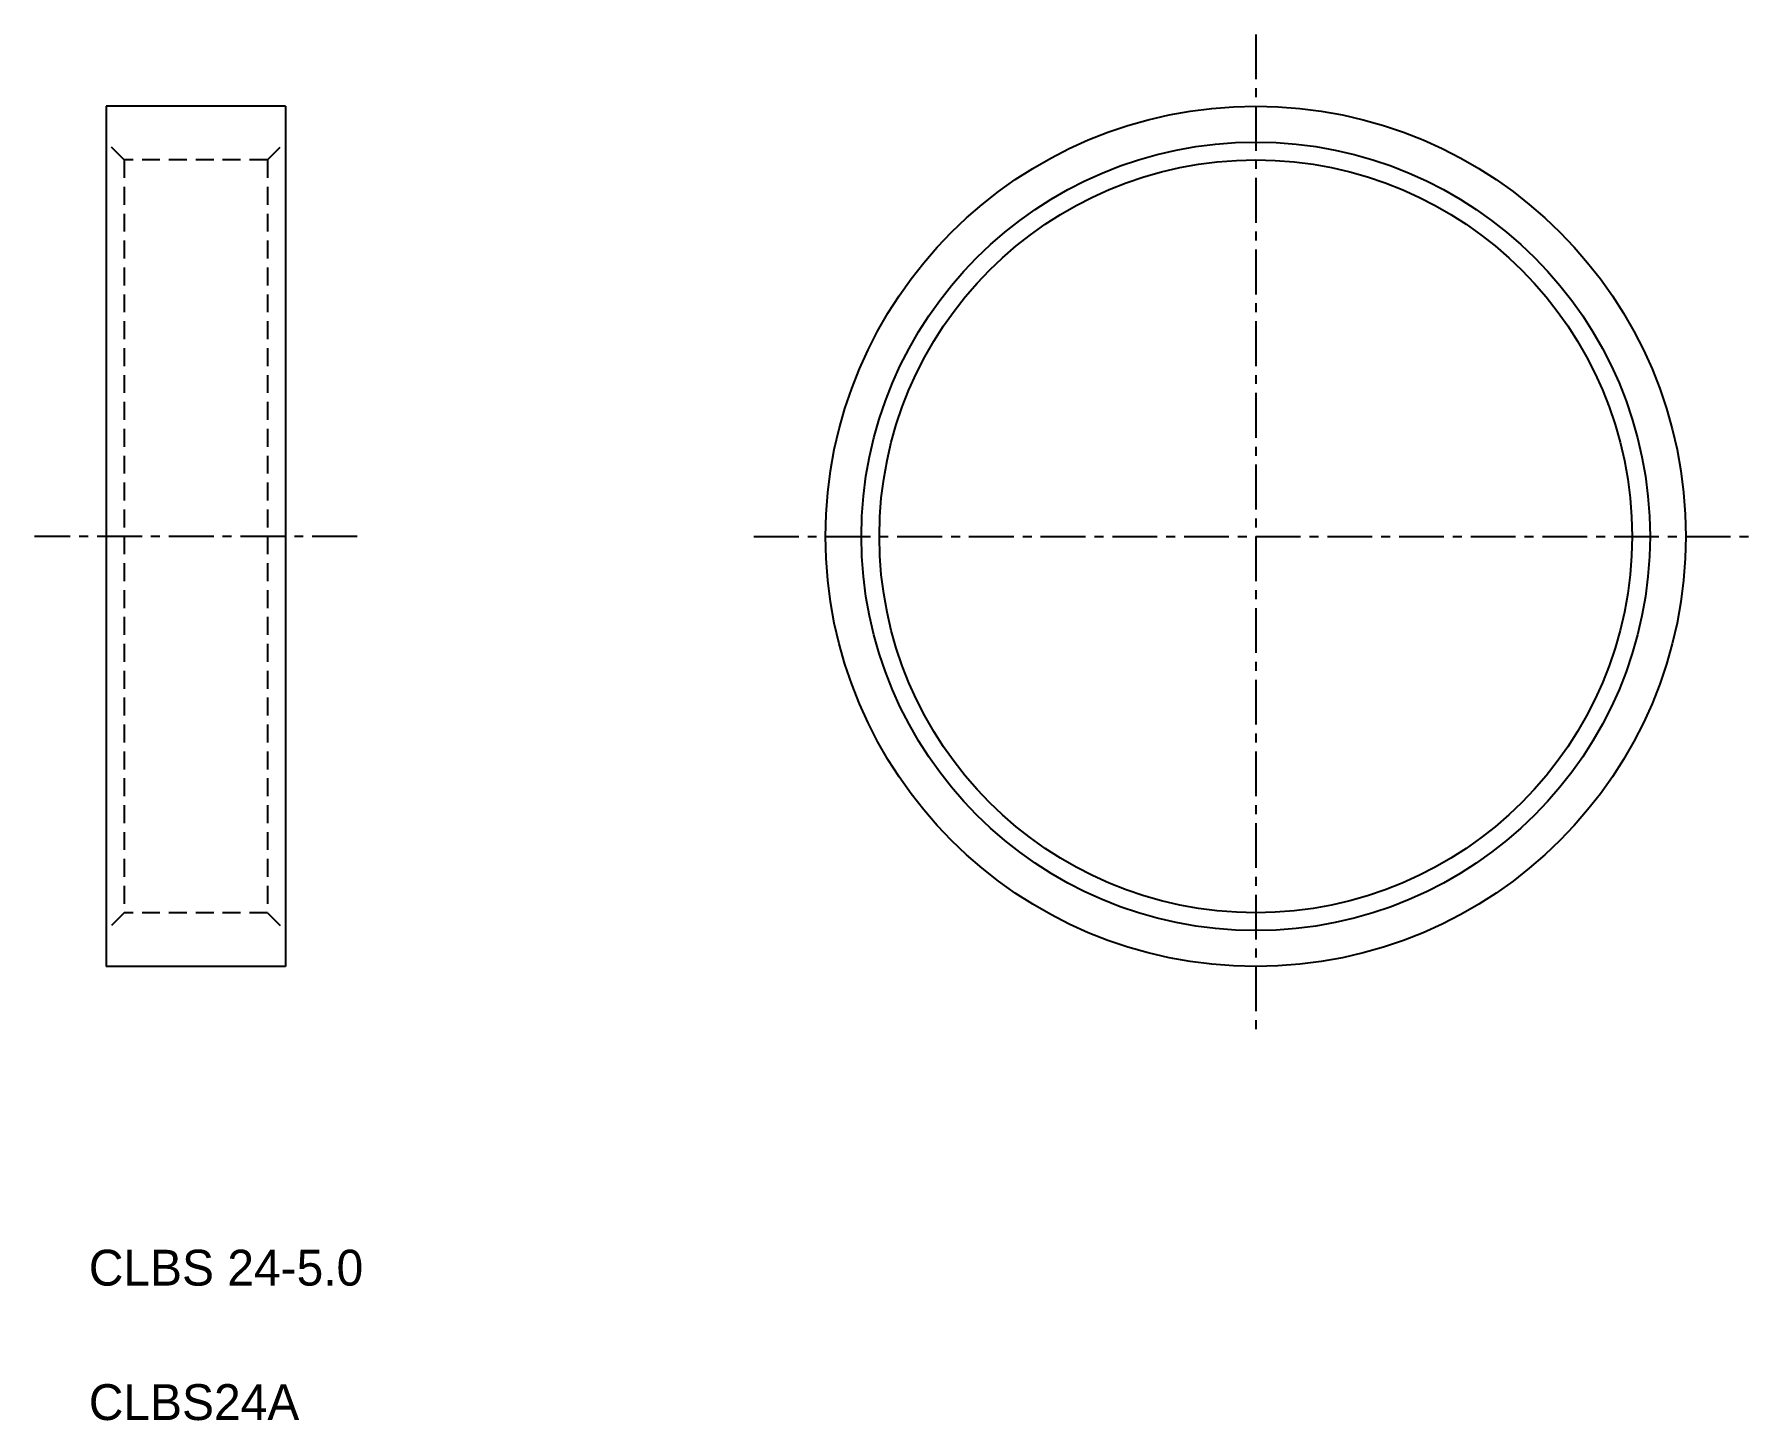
# Model space of a CAD drawing. Extents: x 171.6 to 219.7, y 72.2 to 110.9.
import ezdxf

# ---------------------------------------------------------------- set-up
doc = ezdxf.new("R2010")
doc.units = 0
doc.linetypes.add('CENTER', pattern=[2, 1.25, -0.25, 0.25, -0.25])
doc.linetypes.add('DASHED', pattern=[0.75, 0.5, -0.25])
doc.layers.get('0').update_dxf_attribs({"linetype": 'CONTINUOUS'})
doc.layers.add('CENTER', color=1, linetype='CENTER')

msp = doc.modelspace()

# ---------------------------------------------------------------- linework, layer by layer
at = {"color": 7, "linetype": 'CONTINUOUS'}
for p, q in [((173.631, 108.852), (173.631, 84.852)), ((178.631, 108.852), (173.631, 108.852)), ((176.131, 108.852), (176.131, 108.852)), ((178.631, 108.852), (178.631, 84.852)), ((178.631, 84.852), (173.631, 84.852))]:
    msp.add_line(p, q, dxfattribs=at)
msp.add_line((177.381, 108.852), (177.381, 108.852))
at = {"color": 3, "linetype": 'DASHED'}
for p, q in [((174.131, 107.352), (173.631, 107.852)), ((178.131, 107.352), (178.631, 107.852)), ((174.131, 107.352), (174.131, 86.352)), ((178.131, 107.352), (174.131, 107.352)), ((178.131, 107.352), (178.131, 86.352)), ((174.131, 86.352), (173.631, 85.852)), ((178.131, 86.352), (174.131, 86.352)), ((178.131, 86.352), (178.631, 85.852))]:
    msp.add_line(p, q, dxfattribs=at)
at = {"color": 7, "linetype": 'CONTINUOUS'}
for radius in [12, 11, 10.5]:
    msp.add_circle((205.702, 96.852), radius, dxfattribs=at)
at = {"layer": 'CENTER', "color": 1, "linetype": 'CENTER'}
for p, q in [((205.702, 110.852), (205.702, 82.852)), ((180.631, 96.852), (171.631, 96.852)), ((191.702, 96.852), (219.702, 96.852))]:
    msp.add_line(p, q, dxfattribs=at)

# ---------------------------------------------------------------- texts
at = {"color": 7, "linetype": 'CONTINUOUS'}
for s, p in [('CLBS 24-5.0', (173.147, 75.95)), ('CLBS24A', (173.147, 72.2))]:
    msp.add_text(s, height=1, dxfattribs=at).set_placement(p)

doc.saveas('drawing.dxf')
